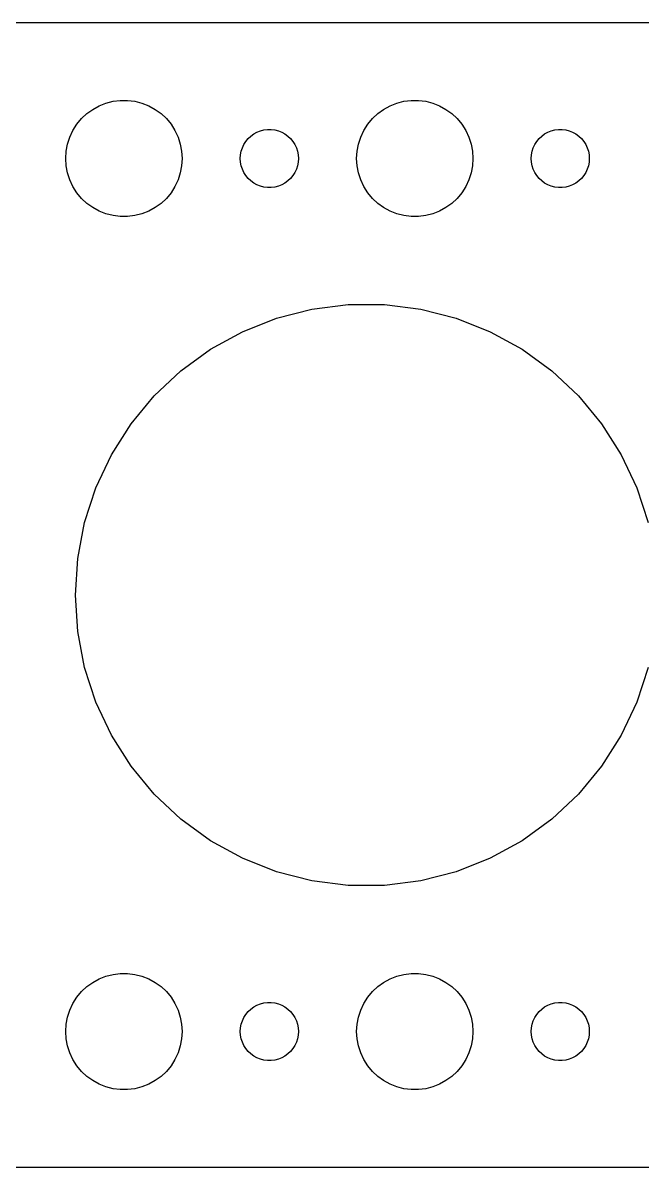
# Model space of a CAD drawing. Header units: metres. Extents: x -82 to 82, y 40 to 98.
# Drawn here: x -35.2 to -3.3, y 39.5 to 98.5 of the extents above; entities that cross this region are included whole.
import ezdxf

# ---------------------------------------------------------------- set-up
doc = ezdxf.new("R2010")
doc.units = ezdxf.units.M

msp = doc.modelspace()

# ---------------------------------------------------------------- linework, layer by layer
for p, q in [((77.3139, 98.4901), (-77.3139, 98.4901)), ((-30.927, 94.3532), (-30.5621, 94.4469)), ((-30.5621, 94.4469), (-30.1884, 94.4941)), ((-30.1884, 94.4941), (-29.8116, 94.4941)), ((-29.8116, 94.4941), (-29.4379, 94.4469)), ((-29.4379, 94.4469), (-29.0729, 94.3532)), ((-15.927, 94.3532), (-15.5621, 94.4469)), ((-15.5621, 94.4469), (-15.1884, 94.4941)), ((-15.1884, 94.4941), (-14.8116, 94.4941)), ((-14.8116, 94.4941), (-14.4379, 94.4469)), ((-14.4379, 94.4469), (-14.0729, 94.3532)), ((-32.1869, 93.5536), (-31.9123, 93.8115)), ((-31.9123, 93.8115), (-31.6075, 94.033)), ((-31.6075, 94.033), (-31.2773, 94.2145)), ((-31.2773, 94.2145), (-30.927, 94.3532)), ((-29.0729, 94.3532), (-28.7227, 94.2145)), ((-28.7227, 94.2145), (-28.3925, 94.033)), ((-28.3925, 94.033), (-28.0877, 93.8115)), ((-28.0877, 93.8115), (-27.8131, 93.5536)), ((-17.1869, 93.5536), (-16.9123, 93.8115)), ((-16.9123, 93.8115), (-16.6075, 94.033)), ((-16.6075, 94.033), (-16.2773, 94.2145)), ((-16.2773, 94.2145), (-15.927, 94.3532)), ((-14.0729, 94.3532), (-13.7227, 94.2145)), ((-13.7227, 94.2145), (-13.3925, 94.033)), ((-13.3925, 94.033), (-13.0877, 93.8115)), ((-13.0877, 93.8115), (-12.8131, 93.5536)), ((-32.6289, 92.9453), (-32.427, 93.2634)), ((-32.427, 93.2634), (-32.1869, 93.5536)), ((-27.8131, 93.5536), (-27.5729, 93.2634)), ((-27.5729, 93.2634), (-27.3711, 92.9453)), ((-17.6289, 92.9453), (-17.427, 93.2634)), ((-17.427, 93.2634), (-17.1869, 93.5536)), ((-12.8131, 93.5536), (-12.5729, 93.2634)), ((-12.5729, 93.2634), (-12.3711, 92.9453)), ((-32.9057, 92.2461), (-32.7893, 92.6044)), ((-32.7893, 92.6044), (-32.6289, 92.9453)), ((-27.3711, 92.9453), (-27.2107, 92.6044)), ((-27.2107, 92.6044), (-27.0942, 92.2461)), ((-23.5934, 92.5268), (-23.4561, 92.6558)), ((-23.4561, 92.6558), (-23.3037, 92.7665)), ((-23.3037, 92.7665), (-23.1387, 92.8572)), ((-23.1387, 92.8572), (-22.9635, 92.9266)), ((-22.9635, 92.9266), (-22.7811, 92.9734)), ((-22.7811, 92.9734), (-22.5942, 92.997)), ((-22.5942, 92.997), (-22.4058, 92.997)), ((-22.4058, 92.997), (-22.2189, 92.9734)), ((-22.2189, 92.9734), (-22.0365, 92.9266)), ((-22.0365, 92.9266), (-21.8613, 92.8572)), ((-21.8613, 92.8572), (-21.6963, 92.7665)), ((-21.6963, 92.7665), (-21.5439, 92.6558)), ((-21.5439, 92.6558), (-21.4065, 92.5268)), ((-17.9057, 92.2461), (-17.7893, 92.6044)), ((-17.7893, 92.6044), (-17.6289, 92.9453)), ((-12.3711, 92.9453), (-12.2107, 92.6044)), ((-12.2107, 92.6044), (-12.0942, 92.2461)), ((-8.59344, 92.5268), (-8.45613, 92.6558)), ((-8.45613, 92.6558), (-8.30373, 92.7665)), ((-8.30373, 92.7665), (-8.13866, 92.8572)), ((-8.13866, 92.8572), (-7.96352, 92.9266)), ((-7.96352, 92.9266), (-7.78107, 92.9734)), ((-7.78107, 92.9734), (-7.59418, 92.997)), ((-7.59418, 92.997), (-7.40581, 92.997)), ((-7.40581, 92.997), (-7.21892, 92.9734)), ((-7.21892, 92.9734), (-7.03647, 92.9266)), ((-7.03647, 92.9266), (-6.86133, 92.8572)), ((-6.86133, 92.8572), (-6.69626, 92.7665)), ((-6.69626, 92.7665), (-6.54385, 92.6558)), ((-6.54385, 92.6558), (-6.40654, 92.5268)), ((-32.9763, 91.876), (-32.9057, 92.2461)), ((-27.0942, 92.2461), (-27.0237, 91.876)), ((-23.9529, 91.873), (-23.8947, 92.0522)), ((-23.8947, 92.0522), (-23.8145, 92.2226)), ((-23.8145, 92.2226), (-23.7135, 92.3817)), ((-23.7135, 92.3817), (-23.5934, 92.5268)), ((-21.4065, 92.5268), (-21.2865, 92.3817)), ((-21.2865, 92.3817), (-21.1855, 92.2226)), ((-21.1855, 92.2226), (-21.1053, 92.0522)), ((-21.1053, 92.0522), (-21.0471, 91.873)), ((-17.9763, 91.876), (-17.9057, 92.2461)), ((-12.0942, 92.2461), (-12.0237, 91.876)), ((-8.95287, 91.873), (-8.89465, 92.0522)), ((-8.89465, 92.0522), (-8.81445, 92.2226)), ((-8.81445, 92.2226), (-8.71352, 92.3817)), ((-8.71352, 92.3817), (-8.59344, 92.5268)), ((-6.40654, 92.5268), (-6.28647, 92.3817)), ((-6.28647, 92.3817), (-6.18553, 92.2226)), ((-6.18553, 92.2226), (-6.10533, 92.0522)), ((-6.10533, 92.0522), (-6.04712, 91.873)), ((-33, 91.5), (-32.9763, 91.876)), ((-32.9763, 91.124), (-33, 91.5)), ((-27.0237, 91.876), (-27, 91.5)), ((-27, 91.5), (-27.0237, 91.124)), ((-24, 91.5), (-23.9882, 91.688)), ((-23.9882, 91.312), (-24, 91.5)), ((-23.9882, 91.688), (-23.9529, 91.873)), ((-21.0471, 91.873), (-21.0118, 91.688)), ((-21.0118, 91.688), (-21, 91.5)), ((-21, 91.5), (-21.0118, 91.312)), ((-18, 91.5), (-17.9763, 91.876)), ((-17.9763, 91.124), (-18, 91.5)), ((-12.0237, 91.876), (-12, 91.5)), ((-12, 91.5), (-12.0237, 91.124)), ((-9, 91.5), (-8.98816, 91.688)), ((-8.98816, 91.312), (-9, 91.5)), ((-8.98816, 91.688), (-8.95287, 91.873)), ((-6.04712, 91.873), (-6.01183, 91.688)), ((-6.01183, 91.688), (-6, 91.5)), ((-6, 91.5), (-6.01183, 91.312)), ((-32.9057, 90.7539), (-32.9763, 91.124)), ((-27.0237, 91.124), (-27.0942, 90.7539)), ((-23.9529, 91.127), (-23.9882, 91.312)), ((-23.8947, 90.9478), (-23.9529, 91.127)), ((-23.8145, 90.7774), (-23.8947, 90.9478)), ((-21.1053, 90.9478), (-21.1855, 90.7774)), ((-21.0471, 91.127), (-21.1053, 90.9478)), ((-21.0118, 91.312), (-21.0471, 91.127)), ((-17.9057, 90.7539), (-17.9763, 91.124)), ((-12.0237, 91.124), (-12.0942, 90.7539)), ((-8.95287, 91.127), (-8.98816, 91.312)), ((-8.89465, 90.9478), (-8.95287, 91.127)), ((-8.81445, 90.7774), (-8.89465, 90.9478)), ((-6.10533, 90.9478), (-6.18553, 90.7774)), ((-6.04712, 91.127), (-6.10533, 90.9478)), ((-6.01183, 91.312), (-6.04712, 91.127)), ((-32.7893, 90.3956), (-32.9057, 90.7539)), ((-32.6289, 90.0547), (-32.7893, 90.3956)), ((-27.2107, 90.3956), (-27.3711, 90.0547)), ((-27.0942, 90.7539), (-27.2107, 90.3956)), ((-23.7135, 90.6183), (-23.8145, 90.7774)), ((-23.5934, 90.4732), (-23.7135, 90.6183)), ((-23.4561, 90.3442), (-23.5934, 90.4732)), ((-23.3037, 90.2335), (-23.4561, 90.3442)), ((-21.5439, 90.3442), (-21.6963, 90.2335)), ((-21.4065, 90.4732), (-21.5439, 90.3442)), ((-21.2865, 90.6183), (-21.4065, 90.4732)), ((-21.1855, 90.7774), (-21.2865, 90.6183)), ((-17.7893, 90.3956), (-17.9057, 90.7539)), ((-17.6289, 90.0547), (-17.7893, 90.3956)), ((-12.2107, 90.3956), (-12.3711, 90.0547)), ((-12.0942, 90.7539), (-12.2107, 90.3956)), ((-8.71352, 90.6183), (-8.81445, 90.7774)), ((-8.59344, 90.4732), (-8.71352, 90.6183)), ((-8.45613, 90.3442), (-8.59344, 90.4732)), ((-8.30373, 90.2335), (-8.45613, 90.3442)), ((-6.54385, 90.3442), (-6.69626, 90.2335)), ((-6.40654, 90.4732), (-6.54385, 90.3442)), ((-6.28647, 90.6183), (-6.40654, 90.4732)), ((-6.18553, 90.7774), (-6.28647, 90.6183)), ((-32.427, 89.7366), (-32.6289, 90.0547)), ((-32.1869, 89.4464), (-32.427, 89.7366)), ((-27.5729, 89.7366), (-27.8131, 89.4464)), ((-27.3711, 90.0547), (-27.5729, 89.7366)), ((-23.1387, 90.1427), (-23.3037, 90.2335)), ((-22.9635, 90.0734), (-23.1387, 90.1427)), ((-22.7811, 90.0266), (-22.9635, 90.0734)), ((-22.5942, 90.003), (-22.7811, 90.0266)), ((-22.4058, 90.003), (-22.5942, 90.003)), ((-22.2189, 90.0266), (-22.4058, 90.003)), ((-22.0365, 90.0734), (-22.2189, 90.0266)), ((-21.8613, 90.1427), (-22.0365, 90.0734)), ((-21.6963, 90.2335), (-21.8613, 90.1427)), ((-17.427, 89.7366), (-17.6289, 90.0547)), ((-17.1869, 89.4464), (-17.427, 89.7366)), ((-12.5729, 89.7366), (-12.8131, 89.4464)), ((-12.3711, 90.0547), (-12.5729, 89.7366)), ((-8.13866, 90.1427), (-8.30373, 90.2335)), ((-7.96352, 90.0734), (-8.13866, 90.1427)), ((-7.78107, 90.0266), (-7.96352, 90.0734)), ((-7.59418, 90.003), (-7.78107, 90.0266)), ((-7.40581, 90.003), (-7.59418, 90.003)), ((-7.21892, 90.0266), (-7.40581, 90.003)), ((-7.03647, 90.0734), (-7.21892, 90.0266)), ((-6.86133, 90.1427), (-7.03647, 90.0734)), ((-6.69626, 90.2335), (-6.86133, 90.1427)), ((-31.9123, 89.1884), (-32.1869, 89.4464)), ((-31.6075, 88.967), (-31.9123, 89.1884)), ((-28.0877, 89.1884), (-28.3925, 88.967)), ((-27.8131, 89.4464), (-28.0877, 89.1884)), ((-16.9123, 89.1884), (-17.1869, 89.4464)), ((-16.6075, 88.967), (-16.9123, 89.1884)), ((-13.0877, 89.1884), (-13.3925, 88.967)), ((-12.8131, 89.4464), (-13.0877, 89.1884)), ((-31.2773, 88.7855), (-31.6075, 88.967)), ((-30.927, 88.6468), (-31.2773, 88.7855)), ((-30.5621, 88.5531), (-30.927, 88.6468)), ((-30.1884, 88.5059), (-30.5621, 88.5531)), ((-29.8116, 88.5059), (-30.1884, 88.5059)), ((-29.4379, 88.5531), (-29.8116, 88.5059)), ((-29.0729, 88.6468), (-29.4379, 88.5531)), ((-28.7227, 88.7855), (-29.0729, 88.6468)), ((-28.3925, 88.967), (-28.7227, 88.7855)), ((-16.2773, 88.7855), (-16.6075, 88.967)), ((-15.927, 88.6468), (-16.2773, 88.7855)), ((-15.5621, 88.5531), (-15.927, 88.6468)), ((-15.1884, 88.5059), (-15.5621, 88.5531)), ((-14.8116, 88.5059), (-15.1884, 88.5059)), ((-14.4379, 88.5531), (-14.8116, 88.5059)), ((-14.0729, 88.6468), (-14.4379, 88.5531)), ((-13.7227, 88.7855), (-14.0729, 88.6468)), ((-13.3925, 88.967), (-13.7227, 88.7855)), ((-20.3107, 83.7343), (-18.4418, 83.9704)), ((-18.4418, 83.9704), (-16.5581, 83.9704)), ((-16.5581, 83.9704), (-14.6893, 83.7343)), ((-23.8867, 82.5724), (-22.1353, 83.2658)), ((-22.1353, 83.2658), (-20.3107, 83.7343)), ((-14.6893, 83.7343), (-12.8647, 83.2658)), ((-12.8647, 83.2658), (-11.1133, 82.5724)), ((-25.5374, 81.6649), (-23.8867, 82.5724)), ((-11.1133, 82.5724), (-9.46259, 81.6649)), ((-27.0614, 80.5577), (-25.5374, 81.6649)), ((-9.46259, 81.6649), (-7.93863, 80.5577)), ((-28.4345, 79.2682), (-27.0614, 80.5577)), ((-7.93863, 80.5577), (-6.56546, 79.2682)), ((-29.6353, 77.8168), (-28.4345, 79.2682)), ((-6.56546, 79.2682), (-5.36473, 77.8168)), ((-30.6446, 76.2263), (-29.6353, 77.8168)), ((-5.36473, 77.8168), (-4.35539, 76.2263)), ((-31.4466, 74.5219), (-30.6446, 76.2263)), ((-4.35539, 76.2263), (-3.55334, 74.5219)), ((-32.0287, 72.7303), (-31.4466, 74.5219)), ((-3.55334, 74.5219), (-2.97125, 72.7303)), ((-32.3817, 70.88), (-32.0287, 72.7303)), ((-32.5, 69), (-32.3817, 70.88)), ((-32.3817, 67.12), (-32.5, 69)), ((-32.0287, 65.2697), (-32.3817, 67.12)), ((-31.4466, 63.4781), (-32.0287, 65.2697)), ((-2.97125, 65.2697), (-3.55334, 63.4781)), ((-30.6446, 61.7737), (-31.4466, 63.4781)), ((-3.55334, 63.4781), (-4.35539, 61.7737)), ((-29.6353, 60.1832), (-30.6446, 61.7737)), ((-4.35539, 61.7737), (-5.36473, 60.1832)), ((-28.4345, 58.7318), (-29.6353, 60.1832)), ((-5.36473, 60.1832), (-6.56546, 58.7318)), ((-27.0614, 57.4423), (-28.4345, 58.7318)), ((-6.56546, 58.7318), (-7.93863, 57.4423)), ((-25.5374, 56.3351), (-27.0614, 57.4423)), ((-7.93863, 57.4423), (-9.46259, 56.3351)), ((-23.8867, 55.4276), (-25.5374, 56.3351)), ((-9.46259, 56.3351), (-11.1133, 55.4276)), ((-22.1353, 54.7342), (-23.8867, 55.4276)), ((-11.1133, 55.4276), (-12.8647, 54.7342)), ((-20.3107, 54.2657), (-22.1353, 54.7342)), ((-18.4418, 54.0296), (-20.3107, 54.2657)), ((-14.6893, 54.2657), (-16.5581, 54.0296)), ((-12.8647, 54.7342), (-14.6893, 54.2657)), ((-16.5581, 54.0296), (-18.4418, 54.0296)), ((-31.9123, 48.8116), (-31.6075, 49.033)), ((-31.6075, 49.033), (-31.2773, 49.2145)), ((-31.2773, 49.2145), (-30.927, 49.3532)), ((-30.927, 49.3532), (-30.5621, 49.4469)), ((-30.5621, 49.4469), (-30.1884, 49.4941)), ((-30.1884, 49.4941), (-29.8116, 49.4941)), ((-29.8116, 49.4941), (-29.4379, 49.4469)), ((-29.4379, 49.4469), (-29.0729, 49.3532)), ((-29.0729, 49.3532), (-28.7227, 49.2145)), ((-28.7227, 49.2145), (-28.3925, 49.033)), ((-28.3925, 49.033), (-28.0877, 48.8116)), ((-16.9123, 48.8116), (-16.6075, 49.033)), ((-16.6075, 49.033), (-16.2773, 49.2145)), ((-16.2773, 49.2145), (-15.927, 49.3532)), ((-15.927, 49.3532), (-15.5621, 49.4469)), ((-15.5621, 49.4469), (-15.1884, 49.4941)), ((-15.1884, 49.4941), (-14.8116, 49.4941)), ((-14.8116, 49.4941), (-14.4379, 49.4469)), ((-14.4379, 49.4469), (-14.0729, 49.3532)), ((-14.0729, 49.3532), (-13.7227, 49.2145)), ((-13.7227, 49.2145), (-13.3925, 49.033)), ((-13.3925, 49.033), (-13.0877, 48.8116)), ((-32.427, 48.2634), (-32.1869, 48.5536)), ((-32.1869, 48.5536), (-31.9123, 48.8116)), ((-28.0877, 48.8116), (-27.8131, 48.5536)), ((-27.8131, 48.5536), (-27.5729, 48.2634)), ((-17.427, 48.2634), (-17.1869, 48.5536)), ((-17.1869, 48.5536), (-16.9123, 48.8116)), ((-13.0877, 48.8116), (-12.8131, 48.5536)), ((-12.8131, 48.5536), (-12.5729, 48.2634)), ((-32.7893, 47.6044), (-32.6289, 47.9453)), ((-32.6289, 47.9453), (-32.427, 48.2634)), ((-27.5729, 48.2634), (-27.3711, 47.9453)), ((-27.3711, 47.9453), (-27.2107, 47.6044)), ((-23.3037, 47.7665), (-23.1387, 47.8573)), ((-23.1387, 47.8573), (-22.9635, 47.9266)), ((-22.9635, 47.9266), (-22.7811, 47.9734)), ((-22.7811, 47.9734), (-22.5942, 47.997)), ((-22.5942, 47.997), (-22.4058, 47.997)), ((-22.4058, 47.997), (-22.2189, 47.9734)), ((-22.2189, 47.9734), (-22.0365, 47.9266)), ((-22.0365, 47.9266), (-21.8613, 47.8573)), ((-21.8613, 47.8573), (-21.6963, 47.7665)), ((-17.7893, 47.6044), (-17.6289, 47.9453)), ((-17.6289, 47.9453), (-17.427, 48.2634)), ((-12.5729, 48.2634), (-12.3711, 47.9453)), ((-12.3711, 47.9453), (-12.2107, 47.6044)), ((-8.30373, 47.7665), (-8.13866, 47.8573)), ((-8.13866, 47.8573), (-7.96352, 47.9266)), ((-7.96352, 47.9266), (-7.78107, 47.9734)), ((-7.78107, 47.9734), (-7.59418, 47.997)), ((-7.59418, 47.997), (-7.40581, 47.997)), ((-7.40581, 47.997), (-7.21892, 47.9734)), ((-7.21892, 47.9734), (-7.03647, 47.9266)), ((-7.03647, 47.9266), (-6.86133, 47.8573)), ((-6.86133, 47.8573), (-6.69626, 47.7665)), ((-32.9763, 46.876), (-32.9057, 47.2461)), ((-32.9057, 47.2461), (-32.7893, 47.6044)), ((-27.2107, 47.6044), (-27.0942, 47.2461)), ((-27.0942, 47.2461), (-27.0237, 46.876)), ((-23.8947, 47.0522), (-23.8145, 47.2226)), ((-23.8145, 47.2226), (-23.7135, 47.3817)), ((-23.7135, 47.3817), (-23.5934, 47.5268)), ((-23.5934, 47.5268), (-23.4561, 47.6558)), ((-23.4561, 47.6558), (-23.3037, 47.7665)), ((-21.6963, 47.7665), (-21.5439, 47.6558)), ((-21.5439, 47.6558), (-21.4065, 47.5268)), ((-21.4065, 47.5268), (-21.2865, 47.3817)), ((-21.2865, 47.3817), (-21.1855, 47.2226)), ((-21.1855, 47.2226), (-21.1053, 47.0522)), ((-17.9763, 46.876), (-17.9057, 47.2461)), ((-17.9057, 47.2461), (-17.7893, 47.6044)), ((-12.2107, 47.6044), (-12.0942, 47.2461)), ((-12.0942, 47.2461), (-12.0237, 46.876)), ((-8.89465, 47.0522), (-8.81445, 47.2226)), ((-8.81445, 47.2226), (-8.71352, 47.3817)), ((-8.71352, 47.3817), (-8.59344, 47.5268)), ((-8.59344, 47.5268), (-8.45613, 47.6558)), ((-8.45613, 47.6558), (-8.30373, 47.7665)), ((-6.69626, 47.7665), (-6.54385, 47.6558)), ((-6.54385, 47.6558), (-6.40654, 47.5268)), ((-6.40654, 47.5268), (-6.28647, 47.3817)), ((-6.28647, 47.3817), (-6.18553, 47.2226)), ((-6.18553, 47.2226), (-6.10533, 47.0522)), ((-33, 46.5), (-32.9763, 46.876)), ((-27.0237, 46.876), (-27, 46.5)), ((-24, 46.5), (-23.9882, 46.688)), ((-23.9882, 46.688), (-23.9529, 46.873)), ((-23.9529, 46.873), (-23.8947, 47.0522)), ((-21.1053, 47.0522), (-21.0471, 46.873)), ((-21.0471, 46.873), (-21.0118, 46.688)), ((-21.0118, 46.688), (-21, 46.5)), ((-18, 46.5), (-17.9763, 46.876)), ((-12.0237, 46.876), (-12, 46.5)), ((-9, 46.5), (-8.98816, 46.688)), ((-8.98816, 46.688), (-8.95287, 46.873)), ((-8.95287, 46.873), (-8.89465, 47.0522)), ((-6.10533, 47.0522), (-6.04712, 46.873)), ((-6.04712, 46.873), (-6.01183, 46.688)), ((-6.01183, 46.688), (-6, 46.5)), ((-32.9763, 46.124), (-33, 46.5)), ((-32.9057, 45.7539), (-32.9763, 46.124)), ((-27.0237, 46.124), (-27.0942, 45.7539)), ((-27, 46.5), (-27.0237, 46.124)), ((-23.9882, 46.312), (-24, 46.5)), ((-23.9529, 46.127), (-23.9882, 46.312)), ((-23.8947, 45.9478), (-23.9529, 46.127)), ((-21.0471, 46.127), (-21.1053, 45.9478)), ((-21.0118, 46.312), (-21.0471, 46.127)), ((-21, 46.5), (-21.0118, 46.312)), ((-17.9763, 46.124), (-18, 46.5)), ((-17.9057, 45.7539), (-17.9763, 46.124)), ((-12.0237, 46.124), (-12.0942, 45.7539)), ((-12, 46.5), (-12.0237, 46.124)), ((-8.98816, 46.312), (-9, 46.5)), ((-8.95287, 46.127), (-8.98816, 46.312)), ((-8.89465, 45.9478), (-8.95287, 46.127)), ((-6.04712, 46.127), (-6.10533, 45.9478)), ((-6.01183, 46.312), (-6.04712, 46.127)), ((-6, 46.5), (-6.01183, 46.312)), ((-32.7893, 45.3956), (-32.9057, 45.7539)), ((-27.0942, 45.7539), (-27.2107, 45.3956)), ((-23.8145, 45.7774), (-23.8947, 45.9478)), ((-23.7135, 45.6183), (-23.8145, 45.7774)), ((-23.5934, 45.4732), (-23.7135, 45.6183)), ((-23.4561, 45.3442), (-23.5934, 45.4732)), ((-21.4065, 45.4732), (-21.5439, 45.3442)), ((-21.2865, 45.6183), (-21.4065, 45.4732)), ((-21.1855, 45.7774), (-21.2865, 45.6183)), ((-21.1053, 45.9478), (-21.1855, 45.7774)), ((-17.7893, 45.3956), (-17.9057, 45.7539)), ((-12.0942, 45.7539), (-12.2107, 45.3956)), ((-8.81445, 45.7774), (-8.89465, 45.9478)), ((-8.71352, 45.6183), (-8.81445, 45.7774)), ((-8.59344, 45.4732), (-8.71352, 45.6183)), ((-8.45613, 45.3442), (-8.59344, 45.4732)), ((-6.40654, 45.4732), (-6.54385, 45.3442)), ((-6.28647, 45.6183), (-6.40654, 45.4732)), ((-6.18553, 45.7774), (-6.28647, 45.6183)), ((-6.10533, 45.9478), (-6.18553, 45.7774)), ((-32.6289, 45.0547), (-32.7893, 45.3956)), ((-32.427, 44.7366), (-32.6289, 45.0547)), ((-27.3711, 45.0547), (-27.5729, 44.7366)), ((-27.2107, 45.3956), (-27.3711, 45.0547)), ((-23.3037, 45.2335), (-23.4561, 45.3442)), ((-23.1387, 45.1428), (-23.3037, 45.2335)), ((-22.9635, 45.0734), (-23.1387, 45.1428)), ((-22.7811, 45.0266), (-22.9635, 45.0734)), ((-22.5942, 45.003), (-22.7811, 45.0266)), ((-22.4058, 45.003), (-22.5942, 45.003)), ((-22.2189, 45.0266), (-22.4058, 45.003)), ((-22.0365, 45.0734), (-22.2189, 45.0266)), ((-21.8613, 45.1428), (-22.0365, 45.0734)), ((-21.6963, 45.2335), (-21.8613, 45.1428)), ((-21.5439, 45.3442), (-21.6963, 45.2335)), ((-17.6289, 45.0547), (-17.7893, 45.3956)), ((-17.427, 44.7366), (-17.6289, 45.0547)), ((-12.3711, 45.0547), (-12.5729, 44.7366)), ((-12.2107, 45.3956), (-12.3711, 45.0547)), ((-8.30373, 45.2335), (-8.45613, 45.3442)), ((-8.13866, 45.1428), (-8.30373, 45.2335)), ((-7.96352, 45.0734), (-8.13866, 45.1428)), ((-7.78107, 45.0266), (-7.96352, 45.0734)), ((-7.59418, 45.003), (-7.78107, 45.0266)), ((-7.40581, 45.003), (-7.59418, 45.003)), ((-7.21892, 45.0266), (-7.40581, 45.003)), ((-7.03647, 45.0734), (-7.21892, 45.0266)), ((-6.86133, 45.1428), (-7.03647, 45.0734)), ((-6.69626, 45.2335), (-6.86133, 45.1428)), ((-6.54385, 45.3442), (-6.69626, 45.2335)), ((-32.1869, 44.4464), (-32.427, 44.7366)), ((-31.9123, 44.1885), (-32.1869, 44.4464)), ((-27.8131, 44.4464), (-28.0877, 44.1885)), ((-27.5729, 44.7366), (-27.8131, 44.4464)), ((-17.1869, 44.4464), (-17.427, 44.7366)), ((-16.9123, 44.1885), (-17.1869, 44.4464)), ((-12.8131, 44.4464), (-13.0877, 44.1885)), ((-12.5729, 44.7366), (-12.8131, 44.4464)), ((-31.6075, 43.967), (-31.9123, 44.1885)), ((-31.2773, 43.7855), (-31.6075, 43.967)), ((-30.927, 43.6468), (-31.2773, 43.7855)), ((-30.5621, 43.5531), (-30.927, 43.6468)), ((-29.0729, 43.6468), (-29.4379, 43.5531)), ((-28.7227, 43.7855), (-29.0729, 43.6468)), ((-28.3925, 43.967), (-28.7227, 43.7855)), ((-28.0877, 44.1885), (-28.3925, 43.967)), ((-16.6075, 43.967), (-16.9123, 44.1885)), ((-16.2773, 43.7855), (-16.6075, 43.967)), ((-15.927, 43.6468), (-16.2773, 43.7855)), ((-15.5621, 43.5531), (-15.927, 43.6468)), ((-14.0729, 43.6468), (-14.4379, 43.5531)), ((-13.7227, 43.7855), (-14.0729, 43.6468)), ((-13.3925, 43.967), (-13.7227, 43.7855)), ((-13.0877, 44.1885), (-13.3925, 43.967)), ((-30.1884, 43.5059), (-30.5621, 43.5531)), ((-29.8116, 43.5059), (-30.1884, 43.5059)), ((-29.4379, 43.5531), (-29.8116, 43.5059)), ((-15.1884, 43.5059), (-15.5621, 43.5531)), ((-14.8116, 43.5059), (-15.1884, 43.5059)), ((-14.4379, 43.5531), (-14.8116, 43.5059)), ((-77.3139, 39.5099), (77.3139, 39.5099))]:
    msp.add_line(p, q)

doc.saveas('drawing.dxf')
